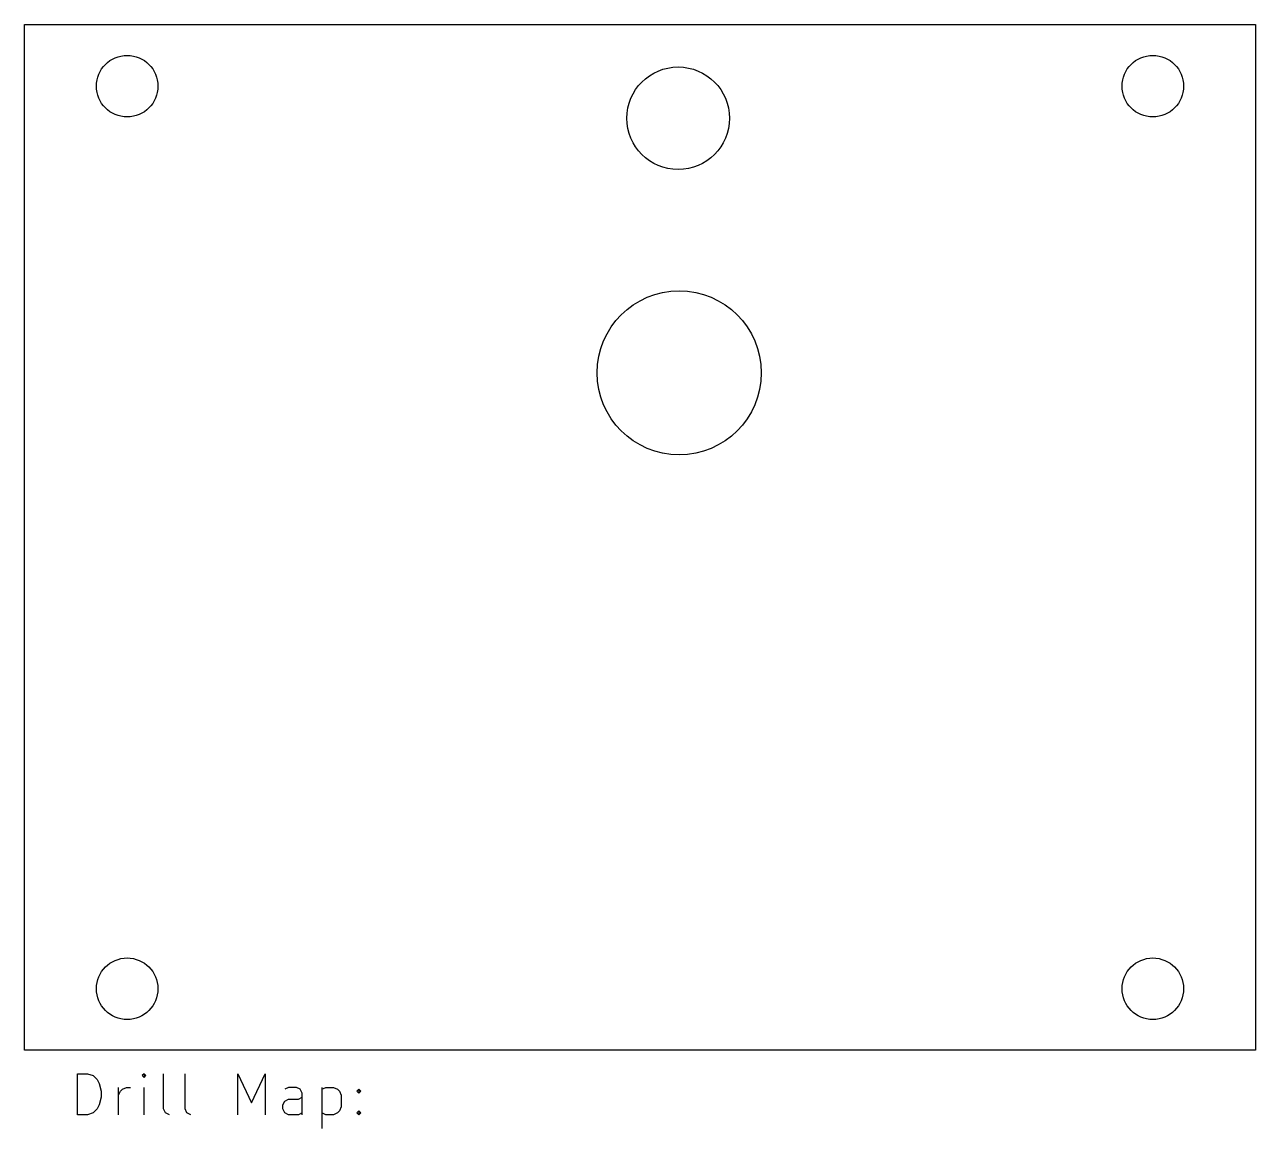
# Model space of a CAD drawing. Extents: x 107.2 to 167.2, y -98.7 to -44.9.
import ezdxf

# ---------------------------------------------------------------- set-up
doc = ezdxf.new("R2010")
doc.units = 0
doc.layers.add('BLACK', color=7, linetype='CONTINUOUS')

msp = doc.modelspace()

# ---------------------------------------------------------------- linework, layer by layer
at = {"layer": 'BLACK', "linetype": 'CONTINUOUS'}
for p, q in [((107.23933, -44.91467), (167.23933, -44.91467)), ((107.23933, -94.91467), (107.23933, -44.91467)), ((167.23933, -44.91467), (167.23933, -94.91467)), ((167.23933, -94.91467), (107.23933, -94.91467)), ((109.822098, -98.054508), (109.822098, -96.054508)), ((109.822098, -96.054508), (110.298288, -96.054508)), ((110.298288, -96.054508), (110.584003, -96.149746)), ((110.584003, -96.149746), (110.774479, -96.340222)), ((110.774479, -96.340222), (110.869717, -96.530698)), ((110.869717, -96.530698), (110.964955, -96.91165)), ((113.060193, -96.054508), (112.964955, -96.149746)), ((112.964955, -96.149746), (113.060193, -96.244984)), ((113.155431, -96.149746), (113.060193, -96.054508)), ((113.060193, -96.054508), (113.060193, -96.244984)), ((113.060193, -96.244984), (113.155431, -96.149746)), ((114.012574, -97.768793), (114.012574, -96.054508)), ((115.060193, -97.768793), (115.060193, -96.054508)), ((117.631622, -98.054508), (117.631622, -96.054508)), ((117.631622, -96.054508), (118.298289, -97.483079)), ((118.298289, -97.483079), (118.964955, -96.054508)), ((118.964955, -96.054508), (118.964955, -98.054508)), ((110.964955, -97.197365), (110.869717, -97.578317)), ((110.964955, -96.91165), (110.964955, -97.197365)), ((111.822098, -98.054508), (111.822098, -96.721174)), ((111.822098, -97.102127), (111.917336, -96.91165)), ((111.917336, -96.91165), (112.012574, -96.816412)), ((112.012574, -96.816412), (112.20305, -96.721174)), ((112.20305, -96.721174), (112.393527, -96.721174)), ((113.060193, -98.054508), (113.060193, -96.721174)), ((120.107812, -96.721174), (119.917336, -96.816412)), ((120.488765, -96.721174), (120.107812, -96.721174)), ((120.679241, -96.816412), (120.488765, -96.721174)), ((120.584003, -97.292603), (120.774479, -97.197365)), ((120.774479, -97.006889), (120.679241, -96.816412)), ((120.774479, -98.054508), (120.774479, -97.006889)), ((121.72686, -96.721174), (121.72686, -98.721174)), ((121.72686, -96.816412), (121.917336, -96.721174)), ((121.917336, -96.721174), (122.298289, -96.721174)), ((122.298289, -96.721174), (122.488765, -96.816412)), ((122.488765, -96.816412), (122.584003, -96.91165)), ((122.584003, -96.91165), (122.679241, -97.102127)), ((122.679241, -97.102127), (122.679241, -97.673555)), ((123.441146, -96.91165), (123.536384, -96.816412)), ((123.536384, -97.006889), (123.441146, -96.91165)), ((123.536384, -96.816412), (123.631622, -96.91165)), ((123.536384, -96.816412), (123.536384, -97.006889)), ((123.631622, -96.91165), (123.536384, -97.006889)), ((110.774479, -97.768793), (110.584003, -97.95927)), ((110.869717, -97.578317), (110.774479, -97.768793)), ((114.107812, -97.95927), (114.012574, -97.768793)), ((115.155431, -97.95927), (115.060193, -97.768793)), ((119.822098, -97.578317), (119.917336, -97.387841)), ((119.822098, -97.768793), (119.822098, -97.578317)), ((119.917336, -97.95927), (119.822098, -97.768793)), ((119.917336, -97.387841), (120.107812, -97.292603)), ((120.107812, -97.292603), (120.584003, -97.292603)), ((122.679241, -97.673555), (122.584003, -97.864031)), ((110.298288, -98.054508), (109.822098, -98.054508)), ((110.584003, -97.95927), (110.298288, -98.054508)), ((114.298288, -98.054508), (114.107812, -97.95927)), ((115.345907, -98.054508), (115.155431, -97.95927)), ((120.107812, -98.054508), (119.917336, -97.95927)), ((120.584003, -98.054508), (120.107812, -98.054508)), ((120.774479, -97.95927), (120.584003, -98.054508)), ((121.917336, -98.054508), (121.72686, -97.95927)), ((122.298289, -98.054508), (121.917336, -98.054508)), ((122.488765, -97.95927), (122.298289, -98.054508)), ((122.584003, -97.864031), (122.488765, -97.95927)), ((123.441146, -97.95927), (123.536384, -97.864031)), ((123.536384, -98.054508), (123.441146, -97.95927)), ((123.536384, -97.864031), (123.631622, -97.95927)), ((123.536384, -97.864031), (123.536384, -98.054508)), ((123.631622, -97.95927), (123.536384, -98.054508))]:
    msp.add_line(p, q, dxfattribs=at)
at = {"layer": 'BLACK'}
for centre, radius in [((112.23933, -47.91467), 1.5), ((162.23933, -47.91467), 1.5), ((139.1, -49.48), 2.5), ((139.15, -61.89), 4), ((112.23933, -91.91467), 1.5), ((162.23933, -91.91467), 1.5)]:
    msp.add_circle(centre, radius, dxfattribs=at)

doc.saveas('drawing.dxf')
